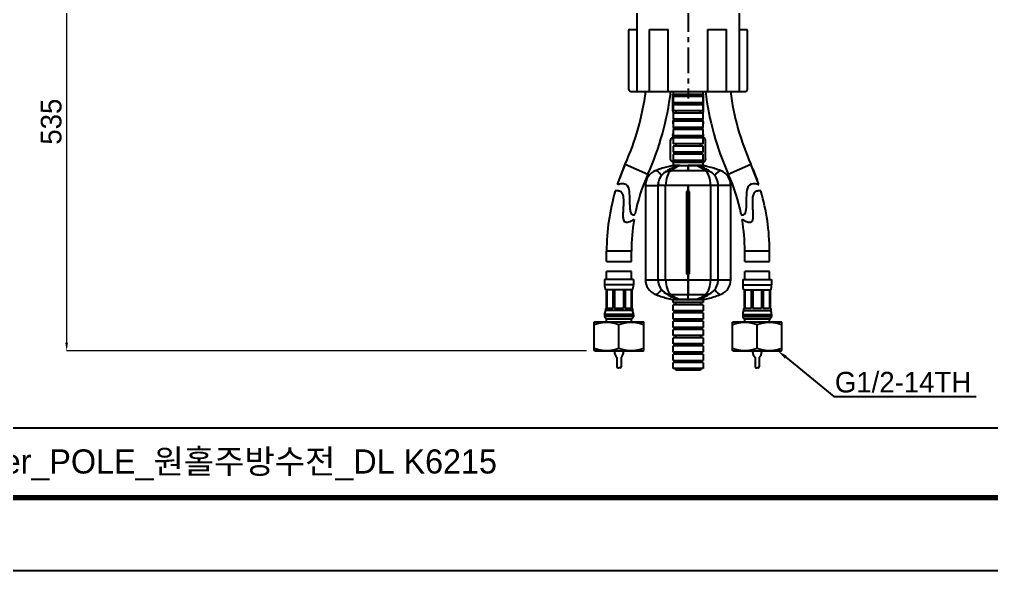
# Model space of a CAD drawing. Extents: x 0 to 1128, y 0 to 827.
# Drawn here: x 385 to 856.4, y 0 to 267.4 of the extents above; entities that cross this region are included whole.
import ezdxf
from ezdxf import colors
from ezdxf.entities.mleader import LeaderData, LeaderLine
from ezdxf.math import Vec2, Vec3

# ---------------------------------------------------------------- set-up
doc = ezdxf.new("R2010")
doc.units = 0
doc.header["$LTSCALE"] = 10
doc.header["$MEASUREMENT"] = 0
doc.header["$PDMODE"] = 3
doc.header["$PDSIZE"] = -10
doc.linetypes.add('CENTER', pattern=[2, 1.25, -0.25, 0.25, -0.25])
doc.layers.get('0').update_dxf_attribs({"linetype": 'CONTINUOUS'})
doc.layers.get('DEFPOINTS').update_dxf_attribs({"linetype": 'CONTINUOUS'})
for name, color, linetype in [('1', 7, 'CONTINUOUS'), ('DEF_LAYER_ASSEM_MEMBER', 7, 'CONTINUOUS'), ('Layer3', 2, 'CONTINUOUS')]:
    doc.layers.add(name, color=color, linetype=linetype)
doc.layers.add('외형선', color=3, linetype='CONTINUOUS', lineweight=35)
doc.styles.add('Daelim Dimension', font='')
doc.styles.get('Daelim Dimension').set_extended_font_data('나눔고딕')
doc.dimstyles.new('DEFAULT', dxfattribs={"dimscale": 2, "dimtxt": 2, "dimasz": 2, "dimexe": 0, "dimexo": 2, "dimgap": 1, "dimtad": 1, "dimdec": 0, "dimzin": 9, "dimdsep": 46, "dimtxsty": 'Daelim Dimension', "dimcen": 0.5, "dimclrd": 5, "dimclre": 5, "dimclrt": 256, "dimadec": 1, "dimazin": 0, "dimtfac": 1, "dimtdec": 0, "dimtix": 1, "dimtmove": 0, "dimatfit": 3, "dimfxl": 1, "dimtolj": 1, "dimtzin": 1, "dimlwd": 9, "dimlwe": 9, "dimarcsym": 0})

# ---------------------------------------------------------------- blocks, each defined once
blk = doc.blocks.new('*D8')
at = {"color": 5, "lineweight": 9, "ltscale": 0.5, "transparency": 16777216}
for p, q in [((411.9, 328.96), (407.9, 328.96)), ((407.9, 324.96), (407.9, 110.64)), ((659.97, 106.64), (407.9, 106.64))]:
    blk.add_line(p, q, dxfattribs=at)
at = {"color": 5, "ltscale": 0.5, "transparency": 16777216}
for points in [[(407.24, 324.96), (408.57, 324.96), (407.9, 328.96)], [(407.24, 110.64), (408.57, 110.64), (407.9, 106.64)]]:
    blk.add_solid(points, dxfattribs=at)
at = {"layer": 'DEFPOINTS', "color": 0, "ltscale": 0.5, "transparency": 16777216}
for p in [(407.9, 328.96), (407.9, 106.64), (663.97, 106.64)]:
    blk.add_point(p, dxfattribs=at)
at = {"color": 7, "ltscale": 0.5, "transparency": 16777216, "insert": (400.45, 217.8), "char_height": 10, "attachment_point": 5, "rotation": 90, "style": 'Daelim Dimension'}
blk.add_mtext('\\A1;535', dxfattribs=at)

msp = doc.modelspace()

# ---------------------------------------------------------------- linework, layer by layer
at = {"color": 0}
for p, q in [((690.56, 232.46), (690.56, 262.46)), ((699.66, 232.46), (699.66, 262.46)), ((718.83, 232.46), (718.83, 262.46)), ((727.92, 232.46), (727.92, 262.46))]:
    msp.add_line(p, q, dxfattribs=at)
at = {"color": 7, "linetype": 'Continuous'}
for p, q in [((669.74, 149.92), (681.74, 149.92)), ((736.74, 149.92), (748.74, 149.92)), ((681.74, 145.05), (669.74, 145.05)), ((748.74, 145.05), (736.74, 145.05)), ((673.54, 106.32), (673.74, 106.32)), ((677.94, 106.32), (677.74, 106.32)), ((740.54, 106.32), (740.74, 106.32)), ((744.94, 106.32), (744.74, 106.32)), ((674.74, 103.32), (674.74, 98.92)), ((676.74, 103.32), (676.74, 98.92)), ((741.74, 103.32), (741.74, 98.92)), ((743.74, 103.32), (743.74, 98.92)), ((675.34, 98.32), (675.74, 98.32)), ((676.14, 98.32), (675.74, 98.32)), ((742.34, 98.32), (742.74, 98.32)), ((743.14, 98.32), (742.74, 98.32))]:
    msp.add_line(p, q, dxfattribs=at)
at = {"ltscale": 0.5}
for p, q in [((701.94, 101.99), (716.54, 101.99)), ((715.24, 97.26), (703.24, 97.26))]:
    msp.add_line(p, q, dxfattribs=at)
at = {"color": 5}
msp.add_line((18.14, 69.28), (926.74, 69.28), dxfattribs=at)
at = {"ltscale": 0.5}
msp.add_lwpolyline([(0, 0), (1128.4, 0), (1128.4, 826.8), (0, 826.8)], close=True, dxfattribs=at)
at = {"color": 5, "linetype": 'ByBlock', "lineweight": 200, "const_width": 2.6}
msp.add_lwpolyline([(18.14, 35.4), (1110.14, 35.4), (1110.14, 807.6), (18.14, 807.6)], close=True, dxfattribs=at)
at = {"color": 7, "linetype": 'Continuous'}
for centre, radius, start, end in [((677.89, 106.32), 4.35, 180, 223.6028), ((673.74, 106.72), 0.4, 270, 0), ((673.59, 106.32), 4.35, 316.3972, 0), ((677.74, 106.72), 0.4, 180, 270), ((744.89, 106.32), 4.35, 180, 223.6028), ((740.74, 106.72), 0.4, 270, 0), ((740.59, 106.32), 4.35, 316.3972, 0), ((744.74, 106.72), 0.4, 180, 270), ((675.34, 98.92), 0.6, 180, 270), ((676.14, 98.92), 0.6, 270, 0), ((742.34, 98.92), 0.6, 180, 270), ((743.14, 98.92), 0.6, 270, 0)]:
    msp.add_arc(centre, radius, start, end, dxfattribs=at)
at = {"layer": '1', "color": 7, "linetype": 'Continuous'}
for p, q in [((701.76, 231.17), (701.76, 223.17)), ((701.76, 231.17), (701.94, 231.17)), ((701.94, 232.46), (701.94, 230.99)), ((716.54, 230.99), (701.94, 230.99)), ((703.24, 230.99), (703.24, 229.99)), ((715.24, 229.99), (715.24, 230.99)), ((716.54, 230.99), (716.54, 232.46)), ((716.54, 231.17), (716.76, 231.17)), ((716.76, 223.17), (716.76, 231.17)), ((701.94, 229.99), (701.94, 226.99)), ((716.54, 229.99), (701.94, 229.99)), ((716.54, 226.99), (701.94, 226.99)), ((703.24, 226.99), (703.24, 225.99)), ((715.24, 225.99), (715.24, 226.99)), ((716.54, 226.99), (716.54, 229.99)), ((701.76, 223.17), (701.94, 223.17)), ((701.94, 225.99), (701.94, 222.99)), ((716.54, 225.99), (701.94, 225.99)), ((716.54, 222.99), (701.94, 222.99)), ((701.94, 221.99), (701.94, 218.99)), ((716.54, 221.99), (701.94, 221.99)), ((703.24, 222.99), (703.24, 221.99)), ((715.24, 221.99), (715.24, 222.99)), ((716.54, 222.99), (716.54, 225.99)), ((716.54, 223.17), (716.76, 223.17)), ((716.54, 218.99), (716.54, 221.99)), ((716.54, 218.99), (701.94, 218.99)), ((701.94, 217.99), (701.94, 214.99)), ((716.54, 217.99), (701.94, 217.99)), ((702.2, 218.99), (702.2, 218.59)), ((702.2, 218.59), (703.24, 218.59)), ((703.24, 218.99), (703.24, 217.99)), ((715.24, 217.99), (715.24, 218.99)), ((715.24, 218.59), (716.33, 218.59)), ((716.33, 218.59), (716.33, 218.99)), ((716.54, 214.99), (716.54, 217.99)), ((716.54, 214.99), (701.94, 214.99)), ((701.94, 213.99), (701.94, 210.99)), ((716.54, 213.99), (701.94, 213.99)), ((702.2, 214.99), (702.2, 213.99)), ((703.24, 214.99), (703.24, 213.99)), ((715.24, 213.99), (715.24, 214.99)), ((716.33, 213.99), (716.33, 214.99)), ((716.54, 210.99), (716.54, 213.99)), ((700.74, 208.7), (700.77, 208.7)), ((716.54, 210.99), (701.94, 210.99)), ((701.94, 209.99), (701.94, 206.99)), ((716.54, 209.99), (701.94, 209.99)), ((703.24, 210.17), (702.24, 210.17)), ((703.24, 210.99), (703.24, 209.99)), ((715.24, 209.99), (715.24, 210.99)), ((716.24, 210.17), (715.24, 210.17)), ((716.54, 206.99), (716.54, 209.99)), ((717.72, 199.67), (717.72, 208.7)), ((717.72, 208.7), (717.72, 208.7)), ((716.54, 206.99), (701.94, 206.99)), ((701.94, 205.99), (701.94, 202.99)), ((716.54, 205.99), (701.94, 205.99)), ((716.54, 202.99), (701.94, 202.99)), ((703.24, 206.99), (703.24, 205.99)), ((703.24, 202.99), (703.24, 201.99)), ((715.24, 205.99), (715.24, 206.99)), ((715.24, 201.99), (715.24, 202.99)), ((716.54, 202.99), (716.54, 205.99)), ((700.77, 199.67), (700.74, 199.67)), ((701.94, 201.99), (701.94, 198.99)), ((716.54, 201.99), (701.94, 201.99)), ((716.54, 198.99), (701.94, 198.99)), ((701.94, 197.99), (701.94, 196.45)), ((716.54, 197.99), (701.94, 197.99)), ((703.24, 198.17), (702.27, 198.17)), ((703.24, 198.99), (703.24, 197.99)), ((715.24, 197.99), (715.24, 198.99)), ((716.22, 198.17), (715.24, 198.17)), ((716.54, 198.99), (716.54, 201.99)), ((716.54, 196.49), (716.54, 197.99)), ((717.72, 199.67), (717.72, 199.67)), ((709.24, 193.97), (700.82, 193.97)), ((701.92, 196.49), (701.94, 196.49)), ((702.19, 196.49), (701.94, 196.49)), ((705.45, 196.49), (702.19, 196.49)), ((704.65, 196.49), (702.19, 196.49)), ((705.45, 196.49), (709.24, 196.49)), ((705.46, 196.49), (709.24, 196.49)), ((713.04, 196.49), (709.24, 196.49)), ((709.24, 193.97), (709.24, 196.49)), ((709.24, 196.49), (709.24, 193.97)), ((709.24, 196.49), (713.04, 196.49)), ((717.67, 193.97), (709.24, 193.97)), ((715.91, 196.49), (713.04, 196.49)), ((716.3, 196.49), (713.04, 196.49)), ((716.54, 196.49), (716.3, 196.49)), ((716.3, 196.49), (716.54, 196.49)), ((688.57, 186.89), (688.57, 141.09)), ((688.57, 186.89), (694.62, 186.89)), ((694.62, 186.89), (694.62, 141.09)), ((698.37, 186.89), (694.62, 186.89)), ((698.37, 141.09), (698.37, 186.89)), ((709.24, 186.89), (698.37, 186.89)), ((708.49, 183.99), (708.49, 143.99)), ((708.94, 183.99), (708.49, 183.99)), ((708.94, 143.99), (708.94, 183.99)), ((708.94, 183.99), (709.24, 183.99)), ((709.24, 183.99), (709.24, 186.89)), ((709.24, 186.89), (709.24, 183.99)), ((720.11, 186.89), (709.24, 186.89)), ((709.24, 183.99), (709.24, 143.99)), ((709.24, 143.99), (709.24, 183.99)), ((709.54, 183.99), (709.24, 183.99)), ((709.54, 143.99), (709.54, 183.99)), ((710, 183.99), (709.54, 183.99)), ((710, 143.99), (710, 183.99)), ((720.11, 186.89), (720.11, 141.09)), ((723.87, 186.89), (720.11, 186.89)), ((723.87, 141.09), (723.87, 186.89)), ((729.92, 186.89), (723.87, 186.89)), ((729.92, 141.09), (729.92, 186.89)), ((708.49, 143.99), (708.94, 143.99)), ((708.94, 143.99), (709.24, 143.99)), ((709.24, 141.09), (709.24, 143.99)), ((709.54, 143.99), (709.24, 143.99)), ((709.24, 143.99), (709.24, 141.09)), ((709.54, 143.99), (710, 143.99)), ((688.57, 141.09), (694.62, 141.09)), ((694.62, 141.09), (698.37, 141.09)), ((698.37, 141.09), (709.24, 141.09)), ((709.24, 141.09), (720.11, 141.09)), ((709.24, 141.09), (709.24, 134.01)), ((709.24, 134.01), (709.24, 141.09)), ((720.11, 141.09), (723.87, 141.09)), ((723.87, 141.09), (729.92, 141.09)), ((700.82, 134.01), (709.24, 134.01)), ((709.24, 134.01), (711.17, 134.01)), ((709.24, 131.49), (709.24, 134.01)), ((709.24, 131.49), (709.24, 134.01)), ((711.17, 134.01), (717.67, 134.01)), ((701.74, 131.49), (702.19, 131.49)), ((701.74, 131.49), (701.92, 131.49)), ((701.94, 129.99), (701.94, 131.53)), ((716.54, 129.99), (701.94, 129.99)), ((701.94, 125.99), (701.94, 128.99)), ((716.54, 128.99), (701.94, 128.99)), ((702.19, 131.49), (705.45, 131.49)), ((702.19, 131.49), (704.65, 131.49)), ((703.24, 128.99), (703.24, 129.99)), ((705.45, 131.49), (709.24, 131.49)), ((709.24, 131.49), (705.45, 131.49)), ((713.04, 131.49), (709.24, 131.49)), ((709.24, 131.49), (713.04, 131.49)), ((713.04, 131.49), (715.91, 131.49)), ((713.04, 131.49), (716.3, 131.49)), ((715.24, 129.99), (715.24, 128.99)), ((716.74, 131.49), (716.3, 131.49)), ((716.74, 131.49), (716.3, 131.49)), ((716.54, 131.49), (716.54, 129.99)), ((716.54, 128.99), (716.54, 125.99)), ((716.54, 125.99), (701.94, 125.99)), ((701.94, 121.99), (701.94, 124.99)), ((716.54, 124.99), (701.94, 124.99)), ((703.24, 124.99), (703.24, 125.99)), ((715.24, 125.99), (715.24, 124.99)), ((716.54, 124.99), (716.54, 121.99)), ((716.54, 121.99), (701.94, 121.99)), ((701.94, 117.99), (701.94, 120.99)), ((716.54, 120.99), (701.94, 120.99)), ((716.54, 117.99), (701.94, 117.99)), ((703.24, 120.99), (703.24, 121.99)), ((703.24, 116.99), (703.24, 117.99)), ((715.24, 121.99), (715.24, 120.99)), ((715.24, 117.99), (715.24, 116.99)), ((716.54, 120.99), (716.54, 117.99)), ((701.94, 113.99), (701.94, 116.99)), ((716.54, 116.99), (701.94, 116.99)), ((716.54, 113.99), (701.94, 113.99)), ((703.24, 112.99), (703.24, 113.99)), ((715.24, 113.99), (715.24, 112.99)), ((716.54, 116.99), (716.54, 113.99)), ((701.94, 109.99), (701.94, 112.99)), ((716.54, 112.99), (701.94, 112.99)), ((716.54, 109.99), (701.94, 109.99)), ((701.94, 105.99), (701.94, 108.99)), ((716.54, 108.99), (701.94, 108.99)), ((703.24, 108.99), (703.24, 109.99)), ((715.24, 109.99), (715.24, 108.99)), ((716.54, 112.99), (716.54, 109.99)), ((716.54, 108.99), (716.54, 105.99)), ((716.54, 105.99), (701.94, 105.99)), ((701.94, 101.99), (701.94, 104.99)), ((716.54, 104.99), (701.94, 104.99)), ((703.24, 104.99), (703.24, 105.99)), ((715.24, 105.99), (715.24, 104.99)), ((716.54, 104.99), (716.54, 101.99)), ((701.94, 97.99), (701.94, 100.99)), ((716.54, 100.99), (701.94, 100.99)), ((703.24, 100.99), (703.24, 101.99)), ((715.24, 101.99), (715.24, 100.99)), ((716.54, 100.99), (716.54, 97.99)), ((716.54, 97.99), (701.94, 97.99)), ((703.24, 97.26), (703.24, 97.99)), ((715.24, 97.99), (715.24, 97.26))]:
    msp.add_line(p, q, dxfattribs=at)
for centre, radius, start, end in [((703.76, 223.17), 2, 180, 216.3796), ((714.76, 223.17), 2, 323.6204, 0), ((703.62, 217.4), 1.85, 139.994, 205.4628), ((714.91, 217.4), 1.85, 331.7788, 40.006), ((702.24, 208.7), 1.47, 159.9499, 180), ((702.24, 208.7), 1.47, 90, 144.5708), ((702.94, 211.33), 1.17, 147.8506, 261.5151), ((715.59, 211.33), 1.17, 278.4849, 35.6731), ((716.24, 208.7), 1.47, 39.6428, 90), ((716.24, 208.7), 1.47, 35.4292, 90), ((716.24, 208.7), 1.47, 7.9035, 23.657), ((702.27, 199.67), 1.5, 180, 181.751), ((702.27, 199.67), 1.5, 219.302, 270), ((716.22, 199.67), 1.5, 270, 324.6577), ((716.22, 199.67), 1.5, 339.9657, 349.9438), ((696.17, 186.89), 7.6, 112.5536, 180), ((722.32, 186.89), 7.6, 0, 67.4464), ((702.22, 186.89), 7.6, 127.6874, 166.5086), ((716.27, 186.89), 7.6, 13.4914, 52.3126), ((696.17, 141.09), 7.6, 180, 247.4464), ((702.22, 141.09), 7.6, 193.4914, 232.3126), ((716.27, 141.09), 7.6, 307.6874, 346.5086), ((722.32, 141.09), 7.6, 292.5536, 0)]:
    msp.add_arc(centre, radius, start, end, dxfattribs=at)
for centre, major_axis, ratio, start_param, end_param in [((696.17, 186.89), (-2.91, 7.02), 0.316701, 5.324714, 6.283178), ((702.22, 186.89), (-4.65, 6.01), 0.803666, 5.727568, 6.28318), ((702.22, 186.89), (0, 7.6), 0.505573, 0.372351, 1.570796), ((709.24, 151.3), (0, -45.81), 0.505573, 3.306063, 3.513943), ((709.24, 151.3), (0, -45.81), 0.505573, 2.769242, 2.977122), ((716.27, 186.89), (-4.65, -6.01), 0.803666, 3.141597, 3.69721), ((716.27, 186.89), (0, 7.6), 0.505573, 4.712389, 5.910834), ((722.32, 186.89), (-2.91, -7.02), 0.316701, 3.272372, 4.100076), ((722.32, 186.89), (-2.91, -7.02), 0.316701, 3.141588, 3.272372), ((699.19, 186.89), (0, 5.95), 0.7688, 1.268286, 1.570796), ((719.29, 186.89), (0, 5.95), 0.7688, 4.712389, 5.014896), ((699.19, 141.09), (0, -5.95), 0.7688, 4.712389, 5.014887), ((702.22, 141.09), (0, -7.6), 0.505573, 4.712389, 5.910834), ((716.27, 141.09), (0, -7.6), 0.505573, 0.372353, 1.570796), ((719.29, 141.09), (0, 5.95), 0.7688, 4.409889, 4.712389), ((696.17, 141.09), (2.91, 7.02), 0.316701, 3.1416, 4.100062), ((702.22, 141.09), (4.65, 6.01), 0.803666, 3.141598, 3.69721), ((709.24, 176.68), (0, -45.81), 0.505573, 5.910834, 6.118715), ((709.24, 176.68), (0, -45.81), 0.505573, 0.16447, 0.372351), ((716.27, 141.09), (4.65, -6.01), 0.803666, 5.727568, 6.283181), ((722.32, 141.09), (2.91, -7.02), 0.316701, 5.324702, 6.152406), ((722.32, 141.09), (2.91, -7.02), 0.316701, 6.152406, 6.28319)]:
    msp.add_ellipse(centre, major_axis=major_axis, ratio=ratio, start_param=start_param, end_param=end_param, dxfattribs=at)
for points, degree in [([(700.74, 199.67), (700.74, 208.7)], 1), ([(717.72, 208.7), (717.72, 208.77), (717.71, 208.84), (717.7, 208.91)], 3), ([(717.69, 199.41), (717.71, 199.49), (717.72, 199.58), (717.72, 199.67)], 3), ([(702.05, 196.48), (702.09, 196.48), (702.14, 196.49), (702.19, 196.49)], 3), ([(702.19, 196.49), (702.15, 196.49), (702.11, 196.49), (702.07, 196.48)], 3), ([(702.19, 196.49), (702.49, 196.49), (702.93, 196.36), (703.48, 196.11)], 3), ([(703.87, 196.26), (704.33, 196.41), (704.86, 196.49), (705.45, 196.49)], 3), ([(704.65, 196.44), (704.37, 196.4), (704.11, 196.34), (703.87, 196.26)], 3), ([(705.46, 196.49), (705.19, 196.49), (704.92, 196.47), (704.65, 196.44)], 3), ([(714.61, 196.26), (714.15, 196.41), (713.62, 196.49), (713.04, 196.49)], 3), ([(713.04, 196.49), (713.62, 196.49), (714.15, 196.41), (714.61, 196.27)], 3), ([(715.91, 196.44), (715.66, 196.38), (715.35, 196.27), (715.01, 196.11)], 3), ([(716.3, 196.49), (716.17, 196.49), (716.04, 196.47), (715.9, 196.44)], 3), ([(716.44, 196.48), (716.39, 196.48), (716.35, 196.49), (716.3, 196.49)], 3), ([(716.3, 196.49), (716.35, 196.49), (716.39, 196.48), (716.44, 196.48)], 3), ([(702.05, 131.5), (702.09, 131.49), (702.14, 131.49), (702.19, 131.49)], 3), ([(702.07, 131.5), (702.11, 131.49), (702.15, 131.49), (702.19, 131.49)], 3), ([(702.19, 131.49), (702.49, 131.49), (702.93, 131.62), (703.48, 131.86)], 3), ([(703.87, 131.71), (704.33, 131.57), (704.86, 131.49), (705.45, 131.49)], 3), ([(704.65, 131.54), (704.92, 131.5), (705.18, 131.49), (705.45, 131.49)], 3), ([(714.61, 131.71), (714.15, 131.57), (713.62, 131.49), (713.04, 131.49)], 3), ([(715.91, 131.54), (715.66, 131.6), (715.35, 131.71), (715.01, 131.86)], 3), ([(715.9, 131.54), (716.04, 131.5), (716.17, 131.49), (716.3, 131.49)], 3), ([(716.44, 131.5), (716.39, 131.49), (716.35, 131.49), (716.3, 131.49)], 3), ([(716.3, 131.49), (716.35, 131.49), (716.39, 131.49), (716.44, 131.5)], 3)]:
    msp.add_open_spline(points, degree=degree, dxfattribs=at)
for points, knots in [([(700.77, 208.7), (700.77, 209.11), (700.94, 209.43), (701.29, 209.81), (701.49, 209.91), (702.07, 210.12), (702.47, 210.13), (702.99, 210.13), (703.12, 210.13), (703.24, 210.12)], [0, 0, 0, 0, 0.125, 0.125, 0.25, 0.25, 0.5, 0.5, 0.5780611, 0.5780611, 0.5780611, 0.5780611]), ([(717.72, 208.7), (717.72, 209.11), (717.55, 209.43), (717.19, 209.81), (717, 209.91), (716.41, 210.12), (716.01, 210.13), (715.49, 210.13), (715.37, 210.13), (715.24, 210.12)], [0, 0, 0, 0, 0.125, 0.125, 0.25, 0.25, 0.5, 0.5, 0.5780611, 0.5780611, 0.5780611, 0.5780611]), ([(703.24, 198.23), (703.12, 198.23), (702.99, 198.22), (702.47, 198.23), (702.07, 198.24), (701.48, 198.45), (701.29, 198.56), (700.94, 198.95), (700.77, 199.27), (700.77, 199.67)], [0.4211246, 0.4211246, 0.4211246, 0.4211246, 0.5, 0.5, 0.75, 0.75, 0.875, 0.875, 1, 1, 1, 1]), ([(717.72, 199.67), (717.72, 199.27), (717.55, 198.94), (717.2, 198.56), (717, 198.45), (716.42, 198.24), (716.02, 198.23), (715.49, 198.23), (715.37, 198.23), (715.24, 198.23)], [0, 0, 0, 0, 0.125, 0.125, 0.25, 0.25, 0.5, 0.5, 0.5781143, 0.5781143, 0.5781143, 0.5781143]), ([(702.06, 196.47), (701.65, 196.4), (700.32, 196.16), (698.09, 195.61), (695.54, 194.81), (693.93, 194.19), (693.2, 193.89)], [0, 0, 0, 0, 0.133544, 0.439612, 0.745762, 1, 1, 1, 1]), ([(704.02, 196.31), (703.62, 196.19), (702.63, 195.84), (701.09, 195.16), (699.42, 194.22), (698.25, 193.42), (697.63, 192.95), (697.54, 192.88)], [0, 0, 0, 0, 0.17281, 0.428745, 0.688425, 0.950135, 1, 1, 1, 1]), ([(720.95, 192.88), (720.62, 193.13), (719.72, 193.79), (718.2, 194.74), (716.44, 195.61), (715.18, 196.09), (714.54, 196.29), (714.46, 196.31)], [0, 0, 0, 0, 0.167849, 0.448748, 0.723467, 0.968195, 1, 1, 1, 1]), ([(725.28, 193.89), (724.78, 194.1), (723.38, 194.65), (721.07, 195.42), (718.62, 196.06), (717.06, 196.36), (716.43, 196.47)], [0, 0, 0, 0, 0.177853, 0.484581, 0.791187, 1, 1, 1, 1]), ([(693.2, 134.09), (693.71, 133.88), (695.1, 133.33), (697.42, 132.56), (699.87, 131.92), (701.42, 131.62), (702.06, 131.51)], [0, 0, 0, 0, 0.177854, 0.484582, 0.791188, 1, 1, 1, 1]), ([(697.54, 135.1), (697.87, 134.84), (698.77, 134.18), (700.28, 133.24), (702.04, 132.37), (703.31, 131.89), (703.95, 131.69), (704.02, 131.67)], [0, 0, 0, 0, 0.167849, 0.448748, 0.723467, 0.968195, 1, 1, 1, 1]), ([(714.46, 131.67), (714.87, 131.79), (715.86, 132.13), (717.4, 132.82), (719.07, 133.75), (720.24, 134.55), (720.85, 135.02), (720.95, 135.1)], [0, 0, 0, 0, 0.17281, 0.428745, 0.688425, 0.950135, 1, 1, 1, 1]), ([(716.43, 131.5), (716.84, 131.57), (718.16, 131.82), (720.4, 132.37), (722.94, 133.17), (724.56, 133.79), (725.28, 134.09)], [0, 0, 0, 0, 0.133545, 0.439613, 0.745763, 1, 1, 1, 1])]:
    msp.add_open_spline(points, degree=3, knots=knots, dxfattribs=at)
at = {"layer": 'DEF_LAYER_ASSEM_MEMBER', "color": 7, "linetype": 'Continuous'}
for p, q in [((674.95, 187.34), (678.79, 197.25)), ((743.54, 187.34), (739.7, 197.25)), ((737.95, 184.52), (738.2, 185.57)), ((677.93, 175.22), (677.96, 175.8)), ((681.01, 175.93), (681.07, 175.35)), ((740.51, 175.96), (740.55, 175.36)), ((669.74, 149.92), (669.74, 154.96)), ((681.74, 149.92), (681.74, 154.96)), ((736.74, 149.92), (736.74, 154.96)), ((748.74, 149.92), (748.74, 154.96)), ((669.74, 141.14), (669.74, 145.05)), ((681.74, 141.14), (681.74, 145.05)), ((736.74, 141.14), (736.74, 145.05)), ((748.74, 141.14), (748.74, 145.05)), ((682.74, 141.14), (668.74, 141.14)), ((668.74, 141.14), (668.74, 138.64)), ((682.74, 141.14), (682.74, 138.64)), ((735.74, 141.14), (749.74, 141.14)), ((735.74, 141.14), (735.74, 138.64)), ((749.74, 141.14), (749.74, 138.64)), ((682.34, 136.14), (669.14, 136.14)), ((669.49, 136.14), (669.49, 127.14)), ((669.82, 136.14), (669.82, 127.14)), ((672.83, 136.14), (672.83, 127.14)), ((673.62, 136.14), (673.62, 127.14)), ((677.86, 136.14), (677.86, 127.14)), ((678.67, 136.14), (678.67, 127.14)), ((681.66, 136.14), (681.66, 127.14)), ((681.99, 136.14), (681.99, 127.14)), ((736.14, 136.14), (749.34, 136.14)), ((736.49, 136.14), (736.49, 127.14)), ((736.83, 136.14), (736.83, 127.14)), ((739.82, 136.14), (739.82, 127.14)), ((740.62, 136.14), (740.62, 127.14)), ((744.86, 136.14), (744.86, 127.14)), ((745.66, 136.14), (745.66, 127.14)), ((748.67, 136.14), (748.67, 127.14)), ((748.99, 136.14), (748.99, 127.14)), ((668.74, 124.18), (668.74, 123.34)), ((669.49, 127.14), (669.14, 127.14)), ((669.14, 127.14), (669.14, 126.14)), ((682.34, 126.14), (669.14, 126.14)), ((672.83, 127.14), (669.82, 127.14)), ((677.86, 127.14), (673.62, 127.14)), ((681.66, 127.14), (678.67, 127.14)), ((682.34, 127.14), (681.99, 127.14)), ((682.34, 127.14), (682.34, 126.14)), ((682.74, 124.18), (682.74, 123.34)), ((735.74, 124.18), (735.74, 123.34)), ((736.49, 127.14), (736.14, 127.14)), ((736.14, 127.14), (736.14, 126.14)), ((736.14, 126.14), (749.34, 126.14)), ((739.82, 127.14), (736.83, 127.14)), ((744.86, 127.14), (740.62, 127.14)), ((748.67, 127.14), (745.66, 127.14)), ((749.34, 127.14), (748.99, 127.14)), ((749.34, 127.14), (749.34, 126.14)), ((749.74, 124.18), (749.74, 123.34)), ((663.74, 120.51), (663.97, 120.64)), ((663.74, 106.77), (663.74, 120.51)), ((663.97, 120.64), (687.52, 120.64)), ((669.74, 122.14), (681.74, 122.14)), ((669.74, 120.64), (669.74, 122.14)), ((675.74, 107.84), (675.74, 119.44)), ((681.74, 120.64), (681.74, 122.14)), ((687.74, 120.51), (687.52, 120.64)), ((687.74, 106.77), (687.74, 120.51)), ((730.74, 120.51), (730.97, 120.64)), ((730.74, 106.77), (730.74, 120.51)), ((730.97, 120.64), (754.52, 120.64)), ((736.74, 122.14), (748.74, 122.14)), ((736.74, 120.64), (736.74, 122.14)), ((742.74, 107.84), (742.74, 119.44)), ((748.74, 120.64), (748.74, 122.14)), ((754.74, 120.51), (754.52, 120.64)), ((754.74, 106.77), (754.74, 120.51)), ((663.74, 107.84), (665.81, 107.25)), ((663.97, 106.64), (663.74, 106.77)), ((663.97, 106.64), (687.52, 106.64)), ((685.68, 107.25), (687.74, 107.84)), ((687.52, 106.64), (687.74, 106.77)), ((730.74, 107.84), (732.81, 107.25)), ((730.97, 106.64), (730.74, 106.77)), ((730.97, 106.64), (754.52, 106.64)), ((752.68, 107.25), (754.74, 107.84)), ((754.52, 106.64), (754.74, 106.77))]:
    msp.add_line(p, q, dxfattribs=at)
at = {"layer": 'DEF_LAYER_ASSEM_MEMBER', "color": 9, "linetype": 'Continuous'}
for p, q in [((678.79, 197.25), (689.74, 192.34)), ((728.75, 192.34), (739.7, 197.25)), ((681.74, 154.96), (669.74, 154.96)), ((748.74, 154.96), (736.74, 154.96)), ((682.74, 138.64), (668.74, 138.64)), ((735.74, 138.64), (749.74, 138.64)), ((682.74, 124.18), (668.74, 124.18)), ((682.74, 123.34), (668.74, 123.34)), ((735.74, 124.18), (749.74, 124.18)), ((735.74, 123.34), (749.74, 123.34))]:
    msp.add_line(p, q, dxfattribs=at)
at = {"layer": 'DEF_LAYER_ASSEM_MEMBER', "color": 7, "linetype": 'Continuous'}
for points in [[(677.36, 183.02), (677.08, 183.39), (676.75, 183.68), (676.39, 183.9), (676.02, 184.05), (675.64, 184.15), (675.27, 184.2), (674.92, 184.22), (674.6, 184.22), (674.33, 184.21), (674.13, 184.19), (674, 184.17), (673.96, 184.17)], [(674.95, 187.34), (675.02, 187.37), (675.25, 187.43), (675.6, 187.53), (676.07, 187.64), (676.64, 187.74), (677.33, 187.8), (678.15, 187.73)], [(678.15, 187.73), (679.01, 187.42), (679.7, 186.79), (680.16, 185.94), (680.45, 184.95)], [(680.45, 184.95), (680.64, 183.9), (680.75, 182.84), (680.82, 181.78), (680.86, 180.74), (680.88, 179.76), (680.9, 178.85), (680.91, 178.01), (680.94, 177.25), (680.97, 176.56), (681.01, 175.93)], [(737.5, 176.24), (737.55, 177.32), (737.58, 178.47), (737.61, 179.68), (737.64, 180.92), (737.69, 182.16), (737.79, 183.38), (737.95, 184.52)], [(738.2, 185.57), (738.6, 186.5), (739.2, 187.22), (740.02, 187.66)], [(740.02, 187.66), (740.9, 187.8), (741.71, 187.76), (742.43, 187.64), (743.02, 187.5), (743.41, 187.38), (743.54, 187.34)], [(744.53, 184.17), (744.49, 184.17), (744.36, 184.19), (744.16, 184.21), (743.89, 184.22), (743.57, 184.22), (743.21, 184.2), (742.84, 184.15), (742.46, 184.05), (742.09, 183.9), (741.73, 183.68), (741.41, 183.39), (741.13, 183.02)], [(677.96, 175.8), (678, 176.4), (678.03, 177.05), (678.06, 177.74), (678.08, 178.48), (678.08, 179.25), (678.06, 179.97), (678.01, 180.62), (677.95, 181.17), (677.86, 181.67), (677.74, 182.14), (677.58, 182.59), (677.36, 183.02)], [(741.13, 183.02), (740.91, 182.6), (740.75, 182.15), (740.64, 181.7), (740.55, 181.22), (740.48, 180.7), (740.43, 180.1), (740.41, 179.42), (740.41, 178.68), (740.42, 177.95), (740.45, 177.24), (740.48, 176.58), (740.51, 175.96)], [(679.26, 168.86), (678.79, 168.97), (678.43, 169.26), (678.18, 169.66), (678.03, 170.12), (677.93, 170.59), (677.87, 171.08), (677.84, 171.55), (677.82, 172.01), (677.82, 172.48), (677.83, 172.98), (677.84, 173.52), (677.87, 174.09), (677.9, 174.66), (677.93, 175.22)], [(681.07, 175.35), (681.14, 174.82), (681.23, 174.35), (681.34, 173.92), (681.5, 173.51), (681.7, 173.14), (681.95, 172.86), (682.22, 172.69), (682.49, 172.62), (682.74, 172.6), (682.95, 172.62), (683.13, 172.65), (683.26, 172.68), (683.37, 172.7), (683.44, 172.73), (683.48, 172.74), (683.49, 172.74)], [(735, 172.74), (735.06, 172.72), (735.25, 172.67), (735.56, 172.61), (735.94, 172.61), (736.34, 172.73), (736.72, 173.05), (737.03, 173.61), (737.26, 174.36), (737.4, 175.24), (737.5, 176.24)], [(740.55, 175.36), (740.58, 174.79), (740.61, 174.23), (740.64, 173.67), (740.66, 173.11), (740.67, 172.57), (740.66, 172.05), (740.65, 171.56), (740.62, 171.1), (740.57, 170.7), (740.51, 170.35), (740.44, 170.04), (740.35, 169.76), (740.22, 169.5), (740.05, 169.25), (739.84, 169.05), (739.58, 168.92), (739.31, 168.86)], [(683.04, 170.29), (682.96, 170.25), (682.75, 170.13), (682.42, 169.96), (682, 169.74), (681.51, 169.5), (680.94, 169.25), (680.36, 169.03), (679.79, 168.89), (679.26, 168.86)], [(739.31, 168.86), (739.04, 168.85), (738.76, 168.88), (738.46, 168.94), (738.14, 169.03), (737.81, 169.14), (737.47, 169.28), (737.12, 169.43), (736.76, 169.6), (736.4, 169.78), (736.05, 169.96), (735.75, 170.12), (735.53, 170.24), (735.45, 170.29)], [(663.74, 119.44), (665.81, 120.03), (667.79, 120.39), (669.75, 120.51), (671.71, 120.39), (673.68, 120.03), (675.74, 119.44)], [(675.74, 119.44), (677.81, 120.03), (679.78, 120.39), (681.74, 120.51), (683.7, 120.39), (685.68, 120.03), (687.74, 119.44)], [(730.74, 119.44), (732.81, 120.03), (734.79, 120.39), (736.75, 120.51), (738.71, 120.39), (740.68, 120.03), (742.74, 119.44)], [(742.74, 119.44), (744.81, 120.03), (746.78, 120.39), (748.74, 120.51), (750.7, 120.39), (752.68, 120.03), (754.74, 119.44)], [(665.81, 107.25), (667.79, 106.89), (669.75, 106.77), (671.71, 106.89), (673.68, 107.25), (675.74, 107.84)], [(675.74, 107.84), (677.81, 107.25), (679.78, 106.89), (681.74, 106.77), (683.7, 106.89), (685.68, 107.25)], [(732.81, 107.25), (734.79, 106.89), (736.75, 106.77), (738.71, 106.89), (740.68, 107.25), (742.74, 107.84)], [(742.74, 107.84), (744.81, 107.25), (746.78, 106.89), (748.74, 106.77), (750.7, 106.89), (752.68, 107.25)]]:
    msp.add_lwpolyline(points, dxfattribs=at)
for centre, radius, start, end in [((564.56, 248.46), 125.19, 335.8523, 352.657), ((564.56, 248.46), 137.19, 335.8523, 353.3024), ((853.93, 248.46), 137.19, 186.6976, 204.1477), ((853.93, 248.46), 125.19, 187.343, 204.1477), ((773.11, 154.96), 103.37, 155.8523, 161.7435), ((645.37, 154.96), 103.37, 18.2565, 24.1477), ((773.11, 154.96), 91.37, 155.8523, 168.7769), ((645.37, 154.96), 91.37, 11.2231, 24.1477), ((773.11, 154.96), 103.37, 163.5855, 180), ((645.37, 154.96), 103.37, 0, 16.4145), ((773.11, 154.96), 91.37, 170.343, 180), ((645.37, 154.96), 91.37, 0, 9.657), ((676.74, 138.64), 8, 180, 198.1949), ((674.74, 138.64), 8, 341.8051, 0), ((743.74, 138.64), 8, 180, 198.1949), ((741.74, 138.64), 8, 341.8051, 0), ((673.74, 124.18), 5, 156.9261, 180), ((669.94, 123.34), 1.2, 180, 260.7132), ((681.54, 123.34), 1.2, 279.2868, 0), ((677.74, 124.18), 5, 0, 23.0739), ((740.74, 124.18), 5, 156.9261, 180), ((736.94, 123.34), 1.2, 180, 260.7132), ((748.54, 123.34), 1.2, 279.2868, 0), ((744.74, 124.18), 5, 0, 23.0739)]:
    msp.add_arc(centre, radius, start, end, dxfattribs=at)
at = {"layer": 'Layer3', "color": 1, "linetype": 'CENTER'}
msp.add_line((709.24, 313.81), (709.24, 229.1), dxfattribs=at)
msp.add_line((709.24, 313.81), (709.24, 229.1), dxfattribs=at)
at = {"layer": '외형선', "color": 0, "linetype": 'ByBlock', "lineweight": -2, "ltscale": 6}
for p, q in [((684.49, 232.46), (684.49, 293.16)), ((733.99, 293.16), (733.99, 232.46)), ((680.49, 233.46), (680.49, 262.16)), ((680.79, 262.46), (684.49, 262.46)), ((690.56, 262.46), (699.66, 262.46)), ((718.83, 262.46), (727.92, 262.46)), ((733.99, 262.46), (737.69, 262.46)), ((737.99, 233.46), (737.99, 262.16)), ((681.49, 232.46), (736.99, 232.46))]:
    msp.add_line(p, q, dxfattribs=at)
for centre, radius, start, end in [((680.79, 262.16), 0.3, 90, 180), ((684.19, 262.76), 0.3, 270, 0), ((734.29, 262.76), 0.3, 180, 270), ((737.69, 262.16), 0.3, 0, 90), ((681.49, 233.46), 1, 180, 270), ((736.99, 233.46), 1, 270, 0)]:
    msp.add_arc(centre, radius, start, end, dxfattribs=at)

# ---------------------------------------------------------------- texts
at = {"color": 2, "insert": (220.72, 58.8), "char_height": 11.7115, "width": 518.4179, "attachment_point": 1, "style": 'Daelim Dimension'}
msp.add_mtext('{\\fPretendard Variable SemiBold|b0|i0|c129|p2;대림바스(주)} Single lever_POLE_원홀주방수전_DL K6215', dxfattribs=at)

# ---------------------------------------------------------------- dimensions: what is measured, and where the dimension line sits
at = {"color": 5, "ltscale": 0.5}
dim = msp.add_linear_dim(base=(407.9, 106.64), p1=(407.9, 328.96), p2=(663.97, 106.64), angle=90, text='535', dimstyle='DEFAULT', override={"dimtxt": 5, "dimclrd": 5, "dimclre": 5, "dimclrt": 7}, dxfattribs=at)
dim.commit()
dim.dimension.update_dxf_attribs({"geometry": '*D8', "text_midpoint": (400.45, 217.8)})

# ---------------------------------------------------------------- leaders
at = {"ltscale": 0.5}
ml = msp.add_multileader_mtext('Standard', dxfattribs=at)
ml.set_content('G1/2-14TH', color=256, style='Daelim Dimension')
ml.set_leader_properties(color=5)
ml.build(insert=Vec2(0, 0))
ml.multileader.update_dxf_attribs({"text_left_attachment_type": 6, "text_right_attachment_type": 6, "dogleg_length": 0.36, "arrow_head_size": 5})
ctx = ml.context
ctx.base_point, ctx.char_height, ctx.arrow_head_size, ctx.landing_gap_size, ctx.plane_origin = Vec3(780.34, 84.41), 10, 5, 0.09, Vec3(752.81, 101.75)
ctx.left_attachment, ctx.right_attachment = 6, 6
notes = []
notes.append((ctx, [(0, (1, 1, 0), (779.98, 84.41), (1, 0), 0.36, [(0, [(752.81, 106.64)], 0, [])])]))
ctx.mtext.insert, ctx.mtext.flow_direction = Vec3(780.43, 96.41), 5
for ctx, leaders in notes:
    for number, flags, end, landing, length, lines in leaders:
        leader = LeaderData()
        leader.index, (leader.has_last_leader_line, leader.has_dogleg_vector, leader.attachment_direction) = number, flags
        leader.last_leader_point, leader.dogleg_vector, leader.dogleg_length = Vec3(end), Vec3(landing), length
        for number, points, colour, breaks in lines:
            line = LeaderLine()
            line.index, line.vertices, line.color, line.breaks = number, Vec3.list(points), colors.encode_raw_color(colour), breaks
            leader.lines.append(line)
        ctx.leaders.append(leader)

doc.saveas('drawing.dxf')
